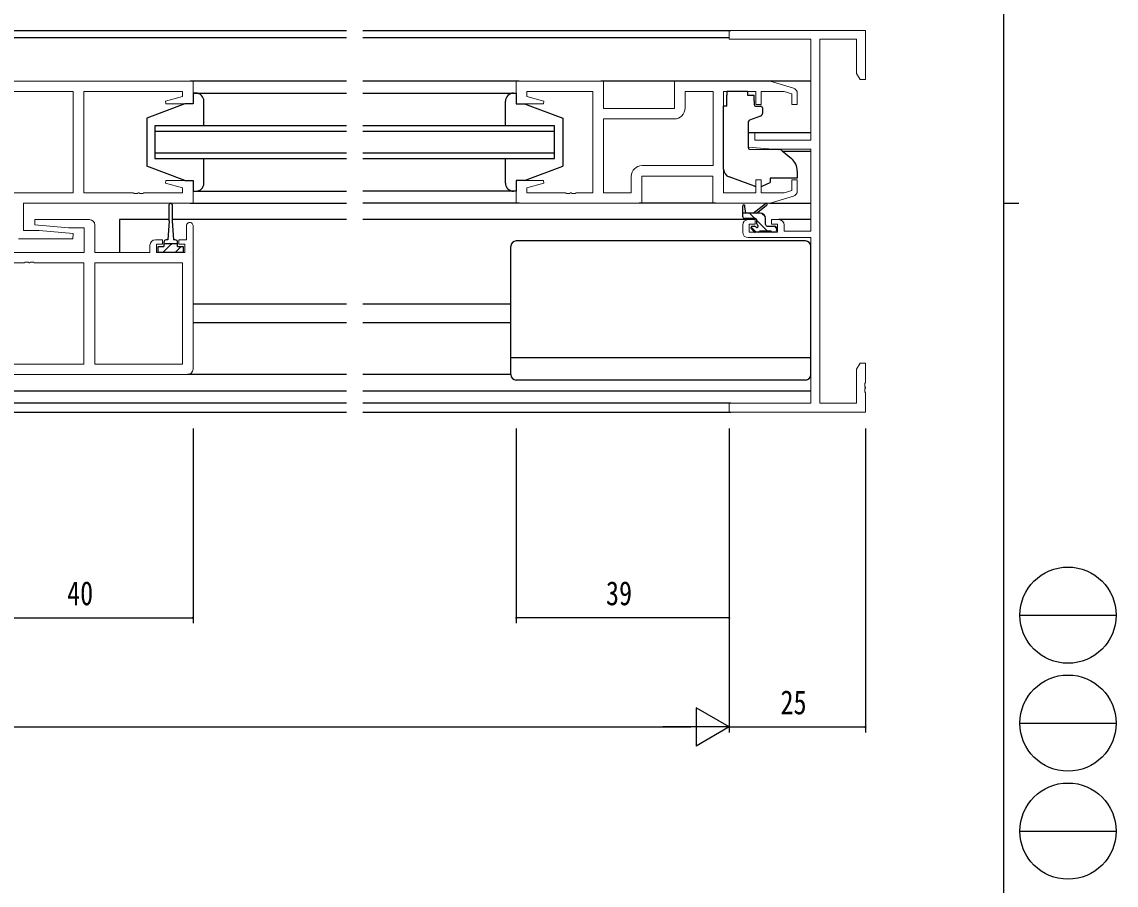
# Model space of a CAD drawing. Units: millimetres, scale not verified. Extents: x -397 to 397, y -282 to 282.
# Drawn here: x 196.2 to 396.7, y -108.2 to 50.1 of the extents above; entities that cross this region are included whole.
import ezdxf
from ezdxf.enums import TextEntityAlignment as Align

# ---------------------------------------------------------------- set-up
doc = ezdxf.new("R2010")
doc.units = ezdxf.units.MM
doc.header["$LTSCALE"] = 2
doc.layers.add('0-2_YKK_11', color=7, linetype='Continuous', lineweight=18)
for name, color, linetype in [('0-3_YKK_12', 2, 'Continuous'), ('0-4_YKK_13', 4, 'Continuous'), ('0-6_YKK_D', 6, 'Continuous'), ('0-7_YKK_ZWAK', 7, 'Continuous')]:
    doc.layers.add(name, color=color, linetype=linetype)
doc.styles.add('ＭＳ ゴシック', font='')
doc.styles.get('ＭＳ ゴシック').set_extended_font_data('MS Gothic')

msp = doc.modelspace()

# ---------------------------------------------------------------- linework, layer by layer
at = {"layer": '0-2_YKK_11'}
for p, q in [((322.847, 23.739), (322.847, 37.279)), ((309.847, 23.739), (322.847, 23.739)), ((227.527, 12.709), (227.527, -13.591)), ((328.277, 11.509), (328.277, 12.809)), ((209.527, -12.661), (209.527, 5.879))]:
    msp.add_line(p, q, dxfattribs=at)
for points in [[(335.877, 12.809), (335.877, 11.709), (340.777, 11.709), (340.777, 26.709), (333.777, 26.709), (329.277, 27.103), (329.277, 29.709), (330.477, 29.709), (330.477, 28.409), (340.777, 28.409), (340.777, 46.879), (325.777, 46.879), (325.777, 48.509), (350.777, 48.509), (350.777, 39.509), (349.777, 39.509), (349.147, 40.6), (349.147, 46.879), (342.407, 46.879)], [(342.407, 46.879), (342.407, -19.861), (349.147, -19.861), (349.147, -13.582), (349.777, -12.491), (350.777, -12.491), (350.777, -16.033), (350.657, -16.216), (350.657, -16.766), (350.777, -16.949), (350.777, -17.033), (350.657, -17.216), (350.657, -17.766), (350.777, -17.949), (350.777, -21.491), (325.777, -21.491), (325.777, -19.861), (340.777, -19.861), (340.777, 10.509), (329.277, 10.509)], [(188.527, 39.209), (227.527, 39.209), (227.527, 35.009), (222.566, 35.009), (222.498, 35.531), (225.597, 36.362), (225.597, 37.279), (207.527, 37.279), (207.527, 18.739), (216.569, 18.739), (216.752, 18.619), (217.302, 18.619), (217.485, 18.739), (217.569, 18.739), (217.752, 18.619), (218.302, 18.619), (218.485, 18.739), (225.597, 18.739), (225.597, 19.656), (222.498, 20.487), (222.566, 21.009), (227.527, 21.009), (227.527, 16.809), (196.457, 16.809), (196.457, 11.809), (199.334, 11.809), (205.547, 11.265), (205.505, 10.309), (195.527, 10.309)], [(337.564, 37.923), (333.277, 39.209), (315.777, 39.209), (315.777, 34.209), (302.777, 34.209), (302.777, 39.209), (286.777, 39.209), (286.777, 35.009), (291.737, 35.009), (291.806, 35.531), (288.707, 36.362), (288.707, 37.279), (300.777, 37.279), (300.777, 18.739), (297.735, 18.739), (297.552, 18.619), (297.002, 18.619), (296.819, 18.739), (296.735, 18.739), (296.552, 18.619), (296.002, 18.619), (295.819, 18.739), (288.707, 18.739), (288.707, 19.656), (291.806, 20.487), (291.737, 21.009), (286.777, 21.009), (286.777, 16.809)], [(322.847, 23.739), (322.847, 37.279), (317.707, 37.279), (317.707, 34.279)], [(338.277, 19.053), (338.277, 21.109), (337.277, 21.109), (337.277, 19.157), (335.882, 18.739), (331.677, 18.739), (331.677, 21.109), (330.677, 21.109), (330.677, 18.739), (324.777, 18.739), (324.777, 37.279), (330.677, 37.279), (330.677, 34.909), (331.677, 34.909), (331.677, 37.279), (335.882, 37.279), (337.277, 36.861), (337.277, 34.909), (338.277, 34.909), (338.277, 36.965)], [(315.707, 32.279), (302.777, 32.279), (302.777, 18.739), (307.847, 18.739), (307.847, 21.739)], [(286.777, 16.809), (309.777, 16.809), (309.777, 21.809), (322.777, 21.809), (322.777, 16.809), (333.277, 16.809), (337.564, 18.095)], [(187.527, 7.809), (207.597, 7.809), (207.597, 12.309), (204.72, 12.309), (198.507, 12.853), (198.549, 13.809), (208.527, 13.809)], [(209.527, 12.809), (209.527, 7.809), (219.627, 7.809), (219.627, 9.109)], [(220.627, 10.109), (221.927, 10.109), (221.927, 9.309), (220.827, 9.309), (220.827, 7.809), (226.027, 7.809), (226.027, 9.309), (224.927, 9.309), (224.927, 10.109), (226.327, 10.109), (226.327, 12.709)], [(329.277, 13.809), (330.577, 13.809), (330.577, 13.009), (329.477, 13.009), (329.477, 11.509), (334.677, 11.509), (334.677, 13.009), (333.577, 13.009), (333.577, 13.809), (334.877, 13.809)], [(189.457, -12.661), (207.527, -12.661), (207.527, 5.879), (198.485, 5.879), (198.302, 5.999), (197.752, 5.999), (197.569, 5.879), (197.485, 5.879), (197.302, 5.999), (196.752, 5.999), (196.569, 5.879), (189.457, 5.879)], [(226.527, -14.591), (187.527, -14.591)]]:
    msp.add_lwpolyline(points, dxfattribs=at)
for points in [[(189.457, 18.739), (189.457, 37.279), (205.527, 37.279), (205.527, 18.739)], [(209.527, -12.661), (209.527, 5.879), (225.597, 5.879), (225.597, -12.661)]]:
    msp.add_lwpolyline(points, close=True, dxfattribs=at)
for centre, radius, start, end in [((337.277, 36.965), 1, 359.99996, 73.30074), ((315.707, 34.279), 2, 270.00001, 359.99999), ((309.847, 21.739), 2, 90.00001, 179.99999), ((337.277, 19.053), 1, 286.69926, 0.00004), ((208.527, 12.809), 1, 0.00001, 89.99999), ((226.927, 12.709), 0.6, 359.99999, 180.00001), ((329.277, 12.809), 1, 90.00001, 179.99999), ((334.877, 12.809), 1, 0.00001, 89.99999), ((220.627, 9.109), 1, 90.00001, 179.99999), ((329.277, 11.509), 1, 180.00001, 269.99999), ((226.527, -13.591), 1, 270.00001, 359.99999)]:
    msp.add_arc(centre, radius, start, end, dxfattribs=at)
at = {"layer": '0-3_YKK_12'}
for p, q in [((159.402, 48.509), (255.652, 48.509)), ((258.652, 48.509), (326.077, 48.509)), ((255.652, 47.109), (159.402, 47.109)), ((325.785, 47.109), (258.652, 47.109)), ((255.652, 39.209), (227.027, 39.209)), ((287.277, 39.209), (258.652, 39.209)), ((340.777, 39.209), (302.277, 39.209)), ((293.777, 31.009), (258.652, 31.009)), ((220.527, 30.009), (255.652, 30.009)), ((258.652, 30.009), (293.777, 30.009)), ((340.777, 29.709), (329.277, 29.709)), ((340.777, 26.309), (335.654, 26.309)), ((255.652, 26.009), (220.527, 26.009)), ((293.777, 26.009), (258.652, 26.009)), ((227.027, 16.809), (255.652, 16.809)), ((287.277, 16.809), (258.652, 16.809)), ((223.177, 13.809), (214.027, 13.809)), ((214.027, 13.809), (214.027, 7.809)), ((255.652, 13.809), (223.677, 13.809)), ((329.277, 13.809), (258.652, 13.809)), ((340.777, 13.809), (334.877, 13.809)), ((255.652, -1.691), (227.527, -1.691)), ((285.777, -1.691), (258.652, -1.691)), ((255.652, -5.091), (227.527, -5.091)), ((285.777, -5.091), (258.652, -5.091)), ((159.402, -17.591), (255.652, -17.591)), ((258.652, -17.591), (340.777, -17.591)), ((255.652, -19.861), (159.402, -19.861)), ((326.077, -19.861), (258.652, -19.861)), ((159.402, -21.491), (255.652, -21.491)), ((258.652, -21.491), (326.077, -21.491))]:
    msp.add_line(p, q, dxfattribs=at)
for points in [[(255.652, 31.009), (220.527, 31.009), (220.527, 25.009), (255.652, 25.009)], [(258.652, 25.009), (293.777, 25.009), (293.777, 31.009)]]:
    msp.add_lwpolyline(points, dxfattribs=at)
at = {"layer": '0-4_YKK_13'}
for p, q in [((227.527, 37.01), (255.652, 37.009)), ((258.652, 37.008), (286.777, 37.008)), ((329.177, 37.279), (325.377, 37.279)), ((325.377, 37.279), (325.377, 36.609)), ((325.377, 35.609), (325.377, 36.609)), ((329.177, 37.279), (329.177, 36.609)), ((329.177, 36.609), (330.347, 36.609)), ((330.347, 35.609), (330.347, 36.609)), ((226.027, 35.009), (219.027, 32.409)), ((226.027, 35.009), (219.027, 32.409)), ((229.527, 31.409), (229.527, 35.509)), ((229.527, 31.009), (229.527, 35.509)), ((284.777, 31.009), (284.777, 35.509)), ((288.277, 35.009), (295.277, 32.409)), ((325.377, 34.609), (324.777, 34.609)), ((324.777, 23.054), (324.777, 34.609)), ((325.377, 34.609), (325.377, 35.609)), ((330.347, 35.609), (330.347, 34.909)), ((330.647, 34.609), (331.577, 34.609)), ((331.877, 34.309), (331.877, 33.259)), ((219.027, 32.409), (219.027, 23.609)), ((219.027, 32.409), (219.027, 23.609)), ((295.277, 32.409), (295.277, 23.609)), ((331.548, 32.789), (329.547, 32.061)), ((329.277, 31.613), (329.277, 27.006)), ((329.494, 26.707), (334.88, 26.66)), ((335.514, 26.426), (337.205, 25.007)), ((229.527, 20.509), (229.527, 25.009)), ((229.527, 20.509), (229.527, 24.609)), ((284.777, 20.509), (284.777, 25.009)), ((226.027, 21.009), (219.027, 23.609)), ((226.027, 21.009), (219.027, 23.609)), ((288.277, 21.009), (295.277, 23.609)), ((338.277, 22.709), (338.277, 21.409)), ((226.027, 21.009), (227.527, 21.009)), ((226.027, 21.009), (227.527, 21.009)), ((288.277, 21.009), (286.777, 21.009)), ((330.405, 19.968), (325.767, 21.643)), ((331.971, 20.003), (333.277, 20.612)), ((333.277, 21.109), (333.277, 20.612)), ((227.527, 19.008), (255.652, 19.009)), ((286.777, 19.009), (258.652, 19.009)), ((223.177, 13.609), (223.177, 16.559)), ((223.677, 16.559), (223.677, 13.609)), ((323.277, 16.809), (309.277, 16.809)), ((328.277, 14.309), (328.277, 16.308)), ((328.577, 16.135), (328.775, 15.009)), ((330.177, 15.009), (332.395, 16.692)), ((330.777, 15.009), (332.596, 16.41)), ((333.203, 16.809), (340.777, 16.809)), ((331.477, 15.009), (328.277, 15.009)), ((330.494, 14.009), (329.494, 15.009)), ((332.427, 14.322), (331.79, 14.959)), ((223.177, 13.609), (222.927, 10.109)), ((223.677, 13.609), (223.927, 10.109)), ((330.577, 14.009), (328.577, 14.009)), ((330.749, 11.509), (329.811, 12.448)), ((330.365, 11.597), (329.865, 12.097)), ((330.077, 12.609), (330.416, 12.609)), ((330.877, 13.07), (330.877, 13.709)), ((332.794, 11.709), (330.877, 13.627)), ((332.477, 12.909), (332.477, 14.009)), ((332.777, 12.609), (334.177, 12.609)), ((334.477, 12.272), (334.139, 12.609)), ((334.477, 12.309), (334.477, 11.809)), ((222.927, 10.109), (222.577, 10.109)), ((224.277, 10.109), (223.927, 10.109)), ((331.177, 11.509), (330.577, 11.509)), ((333.477, 11.709), (331.377, 11.709)), ((334.177, 11.509), (333.677, 11.509)), ((223.427, 9.235), (222, 7.809)), ((222.177, 9.709), (222.177, 8.909)), ((222.177, 9.409), (224.677, 9.409)), ((223.6, 9.409), (223.427, 9.235)), ((225.346, 8.909), (224.246, 7.809)), ((224.677, 8.909), (224.677, 9.709)), ((285.777, -14.591), (285.777, 8.909)), ((339.777, 9.909), (286.777, 9.909)), ((340.777, -14.591), (340.777, 8.909)), ((340.777, -11.551), (285.777, -11.551)), ((255.652, -14.591), (226.527, -14.591)), ((285.777, -14.591), (258.652, -14.591)), ((339.777, -15.591), (286.777, -15.591))]:
    msp.add_line(p, q, dxfattribs=at)
for points in [[(228.027, 37.009), (227.527, 37.009), (227.527, 35.009), (226.027, 35.009)], [(228.027, 37.009), (227.527, 37.009), (227.527, 35.009), (226.027, 35.009)], [(286.277, 37.009), (286.777, 37.009), (286.777, 35.009), (288.277, 35.009)], [(227.527, 21.009), (227.527, 19.009), (228.027, 19.009)], [(227.527, 21.009), (227.527, 19.009), (228.027, 19.009)], [(286.777, 21.009), (286.777, 19.009), (286.277, 19.009)], [(338.277, 21.409), (333.277, 21.409), (333.277, 21.109)], [(224.677, 8.909), (225.727, 8.909), (225.727, 7.809), (221.127, 7.809), (221.127, 8.909), (222.177, 8.909)]]:
    msp.add_lwpolyline(points, dxfattribs=at)
for centre, radius, start, end in [((228.027, 35.509), 1.5, 0, 90), ((228.027, 35.509), 1.5, 0, 90), ((286.277, 35.509), 1.5, 90, 180), ((330.647, 34.909), 0.3, 180, 270), ((331.577, 34.309), 0.3, 0, 90), ((331.377, 33.259), 0.5, 290, 0), ((329.777, 31.613), 0.5, 110, 180), ((329.577, 27.006), 0.3, 180, 269.5), ((334.871, 25.66), 1, 50, 89.5), ((335.277, 22.709), 3, 0, 50), ((326.277, 23.054), 1.5, 180, 250.14674), ((228.027, 20.509), 1.5, 270, 0), ((228.027, 20.509), 1.5, 270, 0), ((286.277, 20.509), 1.5, 180, 270), ((330.745, 20.909), 1, 250.14674, 266.11316), ((331.548, 20.909), 1, 277.40692, 295), ((223.427, 16.559), 0.25, 0, 180), ((328.477, 16.308), 0.2, 300, 180), ((332.577, 16.609), 0.2, 275.58289, 155.58289), ((328.577, 14.309), 0.3, 180, 270), ((331.477, 14.009), 1, 0, 90), ((330.077, 12.309), 0.3, 90, 225), ((330.416, 12.309), 0.3, 33.05573, 90), ((330.577, 13.709), 0.3, 0, 90), ((330.877, 12.609), 0.25, 213.05573, 56.94427), ((331.177, 13.07), 0.3, 180, 236.94427), ((332.777, 12.909), 0.3, 180, 270), ((334.177, 12.309), 0.3, 0, 90), ((222.577, 9.709), 0.4, 90, 180), ((224.277, 9.709), 0.4, 0, 90), ((330.577, 11.809), 0.3, 225, 270), ((331.177, 11.709), 0.2, 270, 0), ((333.677, 11.709), 0.2, 180, 270), ((334.177, 11.809), 0.3, 270, 0), ((286.777, 8.909), 1, 90, 180), ((339.777, 8.909), 1, 0, 90), ((286.777, -14.591), 1, 180, 270), ((339.777, -14.591), 1, 270, 0)]:
    msp.add_arc(centre, radius, start, end, dxfattribs=at)
at = {"layer": '0-6_YKK_D'}
for p, q in [((227.527, -24.491), (227.527, -60.191)), ((286.777, -24.491), (286.777, -60.191)), ((325.777, -24.491), (325.777, -80.191)), ((325.777, -24.491), (325.777, -60.191)), ((325.777, -24.491), (325.777, -80.191)), ((350.777, -24.491), (350.777, -80.191)), ((187.527, -59.191), (227.527, -59.191)), ((325.777, -59.191), (286.777, -59.191)), ((325.777, -79.191), (319.715, -75.691)), ((319.715, -75.691), (319.715, -82.691)), ((-167.223, -79.191), (318.777, -79.191)), ((325.777, -79.191), (313.652, -79.191)), ((325.777, -79.191), (319.715, -82.691)), ((325.777, -79.191), (350.777, -79.191))]:
    msp.add_line(p, q, dxfattribs=at)
for centre, start, end in [((227.527, -59.191), 0, 180), ((227.527, -59.191), 180, 0), ((286.777, -59.191), 0, 180), ((286.777, -59.191), 180, 0), ((325.777, -59.191), 0, 180), ((325.777, -59.191), 180, 0), ((350.777, -79.191), 0, 180), ((350.777, -79.191), 180, 0)]:
    msp.add_arc(centre, 0.106, start, end, dxfattribs=at)
at = {"layer": '0-7_YKK_ZWAK'}
for p, q in [((376.1, 279.325), (376.1, -245.675)), ((376.1, 16.825), (378.9, 16.825)), ((379.076, -58.691), (396.716, -58.691)), ((379.076, -78.487), (396.716, -78.487)), ((379.076, -98.283), (396.716, -98.283))]:
    msp.add_line(p, q, dxfattribs=at)
for centre in [(387.896, -58.691), (387.896, -78.487), (387.896, -98.283)]:
    msp.add_circle(centre, 8.82, dxfattribs=at)

# ---------------------------------------------------------------- texts
at = {"layer": '0-6_YKK_D', "style": 'ＭＳ ゴシック', "width": 0.8}
for s, p in [('40', (204.432, -58.191)), ('39', (303.207, -58.191)), ('25', (335.195, -78.191))]:
    msp.add_text(s, height=4.399, dxfattribs=at).set_placement(p, align=Align.BOTTOM_LEFT)

doc.saveas('drawing.dxf')
